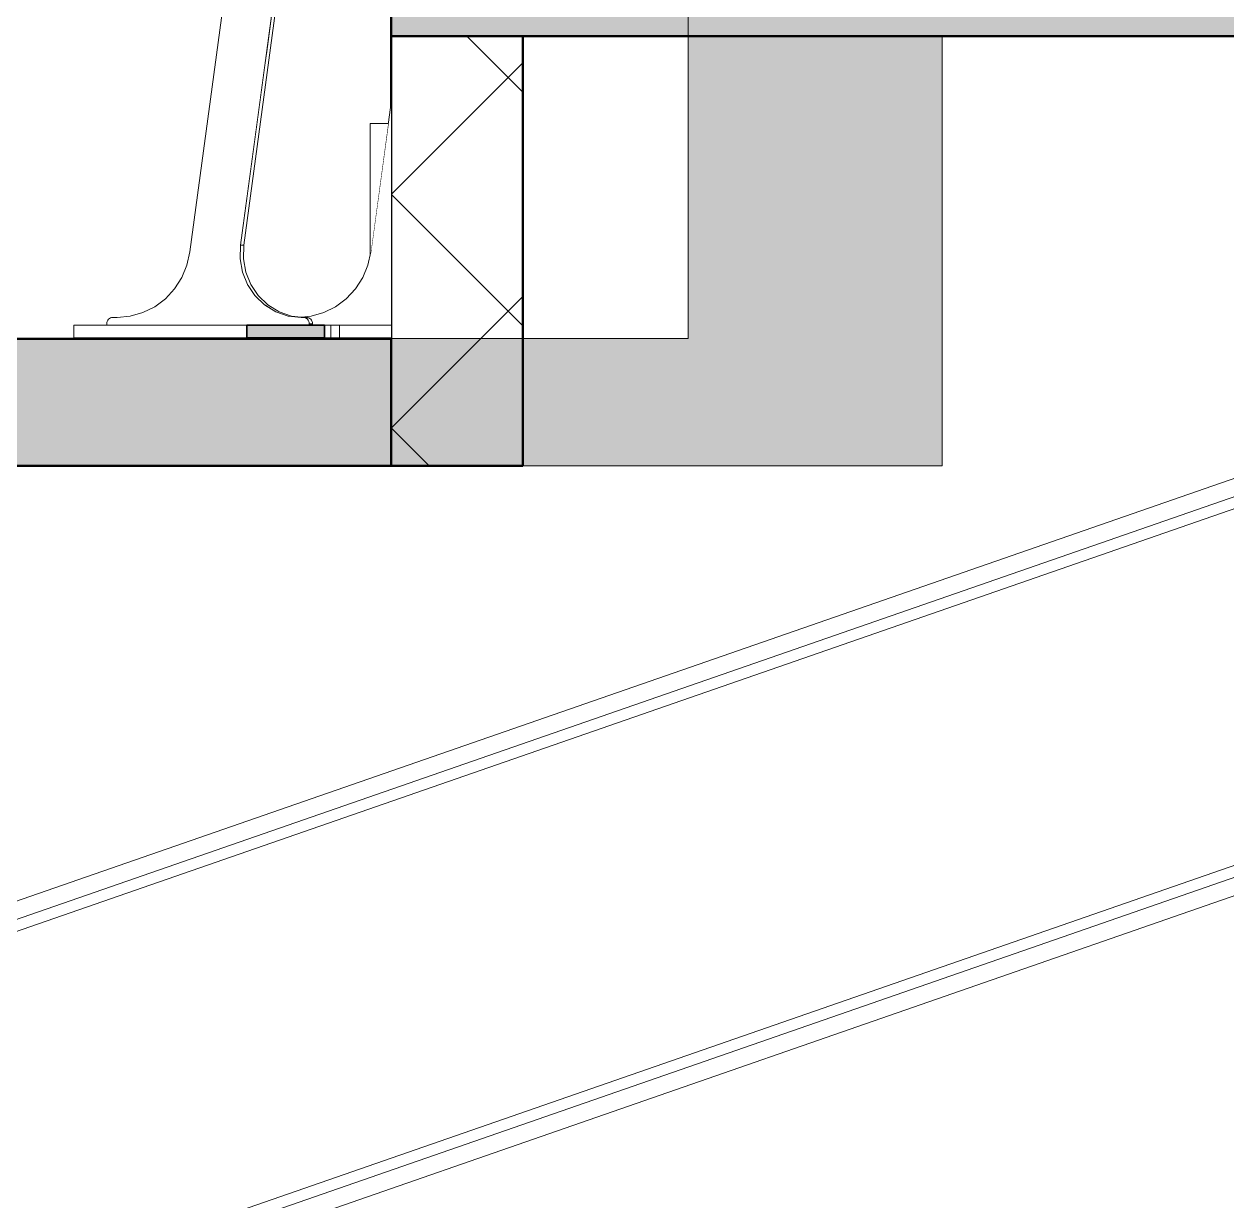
# Model space of a CAD drawing. Header units: millimetres. Extents: x -48147 to 1422273, y -494195 to 18123.
# Drawn here: x 1400727 to 1401673, y -486494 to -485568 of the extents above; entities that cross this region are included whole.
import ezdxf

# ---------------------------------------------------------------- set-up
doc = ezdxf.new("R2010")
doc.units = ezdxf.units.MM
doc.header["$MEASUREMENT"] = 0
doc.linetypes.add('Wipeout_Contour', pattern=[1000, 0, -1000])
for name, color, linetype, lineweight in [('HATCHING_Pen_No__1', 7, 'Continuous', 13), ('New_A-20-M_Floor_Slab_Pen_No__87', 8, 'Continuous', 20), ('New_A-20-M_Floor_Slab_Pen_No__89', 8, 'Continuous', 20), ('New_A-35-M_FFE_Fixed_Pen_No__1', 7, 'Continuous', 13), ('S-280-M_STRUCT_FRAME.IFC Import_Pen_No__90', 8, 'Continuous', 20)]:
    doc.layers.add(name, color=color, linetype=linetype, lineweight=lineweight)
for name, color, linetype, lineweight, true_color in [('HATCHING_Pen_No__145', 7, 'Continuous', 0, 0xa6a6a6), ('New_A-20-M_Floor_Slab_Pen_No__107', 7, 'Continuous', 15, 0xa6a6a6), ('New_A-20-M_Floor_Slab_Pen_No__27', 7, 'Continuous', 50, 0x2a2a2a), ('New_A-20-M_Floor_Slab_Pen_No__29', 7, 'Continuous', 50, 0x2a2a2a), ('New_A-20-M_Floor_Slab_Pen_No__81', 7, 'Continuous', 20, 0x6a6a6a), ('New_A-35-M_FFE_Fixed_Pen_No__104', 7, 'Continuous', 15, 0xa6a6a6), ('New_A-35-M_FFE_Fixed_Pen_No__44', 7, 'Continuous', 35, 0x444444)]:
    doc.layers.add(name, color=color, linetype=linetype, lineweight=lineweight, true_color=true_color)
for name, color, linetype in [('New_A-20-M_Floor_Slab', 7, 'Continuous'), ('New_A-25-M_Wall_Int', 7, 'Continuous'), ('New_A-35-M_FFE_Fixed', 7, 'Continuous'), ('S-280-M_STRUCT_FRAME.IFC Import', 7, 'Continuous')]:
    doc.layers.add(name, color=color, linetype=linetype)

# ---------------------------------------------------------------- blocks, each defined once
blk = doc.blocks.new('Section Elem_178_2', base_point=(1383917.51, -489195.03))
at = {"color": 254, "linetype": 'Wipeout_Contour', "lineweight": 0, "ltscale": 686134718.3128886}
blk.add_wipeout([(1398312.69, -482156.02), (1398312.69, -485602.85), (1398646.03, -485602.85), (1398646.03, -485627.85), (1398370.74, -485627.85), (1398370.74, -485628.94), (1398370.65, -485629.88), (1398370.4, -485630.79), (1398369.98, -485631.63), (1398369.42, -485632.38), (1398368.73, -485633), (1398367.94, -485633.47), (1398367.08, -485633.79), (1398366.18, -485633.93), (1398357.96, -485635.14), (1398350.07, -485637.8), (1398342.73, -485641.81), (1398336.16, -485647.06), (1398330.56, -485653.4), (1398326.09, -485660.64), (1398322.88, -485668.56), (1398321.03, -485676.94), (1398312.69, -485738.81), (1398312.69, -486491.53), (1399069.03, -486491.53), (1399069.03, -486491.28), (1399052.63, -486491.28), (1399052.63, -486490.78), (1398809.63, -486490.78), (1398809.63, -486480.78), (1398833.35, -486480.78), (1398833.35, -486479.78), (1398833.44, -486478.81), (1398833.71, -486477.87), (1398834.16, -486477), (1398834.76, -486476.25), (1398835.49, -486475.62), (1398836.33, -486475.16), (1398837.23, -486474.88), (1398838.18, -486474.78), (1398841.47, -486474.78), (1398851.79, -486473.82), (1398861.77, -486470.98), (1398871.12, -486466.33), (1398875.33, -486463.17), (1398879.81, -486460.05), (1398887.5, -486452.31), (1398893.64, -486443.37), (1398898.04, -486433.52), (1398900.55, -486423.08), (1398913.97, -486330.23), (1398913.97, -486480.78), (1398975.7, -486480.78), (1398975.7, -486479.78), (1398975.79, -486478.81), (1398976.06, -486477.87), (1398976.51, -486477), (1398977.11, -486476.25), (1398977.84, -486475.62), (1398978.68, -486475.16), (1398979.58, -486474.88), (1398980.53, -486474.78), (1398983.82, -486474.78), (1398994.14, -486473.82), (1399004.13, -486470.98), (1399013.47, -486466.33), (1399021.86, -486460.05), (1399029.04, -486452.31), (1399034.77, -486443.37), (1399038.87, -486433.52), (1399041.22, -486423.08), (1399052.63, -486338.43), (1399052.63, -486322.28), (1399054.81, -486322.28), (1399069.03, -486216.78), (1399069.03, -486171.6), (1399067.32, -486168.59), (1399063.63, -486164.29), (1399059.22, -486160.79), (1399054.25, -486158.23), (1399048.9, -486156.7), (1399039.21, -486155.06), (1399029.53, -486153.39), (1399019.85, -486151.68), (1399013.38, -486150.52), (1399013.41, -486151.17), (1399013.84, -486160.89), (1399014.34, -486170.6), (1399014.91, -486180.3), (1399015.54, -486190.01), (1399016.23, -486199.7), (1399016.99, -486209.4), (1399017.82, -486219.08), (1399018.71, -486228.77), (1399018.7, -486229.81), (1399018.49, -486230.82), (1399018.08, -486231.77), (1399017.48, -486232.61), (1399016.73, -486233.31), (1399015.86, -486233.83), (1399014.9, -486234.15), (1399013.9, -486234.26), (1398828.4, -486234.26), (1398828.41, -486185.76), (1398827.92, -486185.76), (1398827.92, -486142.42), (1398824.19, -486141.75), (1398815.14, -486137.29), (1398811.12, -486132.97), (1398810.25, -486132.37), (1398809.55, -486131.28), (1398808.19, -486129.82), (1398807.43, -486127.99), (1398804.74, -486123.83), (1398802.81, -486113.76), (1398804.74, -486103.68), (1398806.58, -486100.84), (1398806.82, -486100.06), (1398808.45, -486097.95), (1398810.25, -486095.15), (1398810.99, -486094.64), (1398813.06, -486091.94), (1398821.66, -486086.61), (1398827.92, -486085.43), (1398827.92, -486041.76), (1398828.43, -486041.76), (1398828.43, -485885.38), (1398819.96, -485809.51), (1398819.81, -485806.81), (1398820.14, -485804.13), (1398820.92, -485801.55), (1398822.13, -485799.16), (1398823.74, -485797.04), (1398825.69, -485795.24), (1398827.93, -485793.84), (1398830.36, -485792.88), (1398865.72, -485782.56), (1398868.59, -485782.03), (1398932.82, -485782.03), (1398936.03, -485773.03), (1398940.63, -485758.09), (1398944.56, -485742.96), (1398947.83, -485727.69), (1398950.42, -485712.3), (1399012.35, -485287.89), (1399012.59, -485286.94), (1399013.01, -485286.05), (1399013.61, -485285.26), (1399014.35, -485284.59), (1399015.22, -485284.08), (1399016.17, -485283.74), (1399017.18, -485283.59), (1399043.62, -485283.59), (1399043.62, -485264.85), (1399625.18, -485264.85), (1399625.18, -485289.85), (1399349.89, -485289.85), (1399349.89, -485290.94), (1399349.8, -485291.88), (1399349.54, -485292.79), (1399349.13, -485293.63), (1399348.57, -485294.37), (1399347.88, -485295), (1399347.09, -485295.47), (1399346.23, -485295.79), (1399345.33, -485295.93), (1399337.11, -485297.14), (1399329.21, -485299.8), (1399321.87, -485303.81), (1399315.31, -485309.06), (1399309.7, -485315.4), (1399305.23, -485322.64), (1399302.03, -485330.56), (1399300.18, -485338.94), (1399190.34, -486153.53), (1400042.19, -486153.53), (1400042.19, -486153.28), (1400025.79, -486153.28), (1400025.79, -486152.78), (1399786.57, -486152.78), (1399786.57, -486142.78), (1399812.49, -486142.78), (1399812.49, -486141.78), (1399812.58, -486140.81), (1399812.86, -486139.87), (1399813.3, -486139), (1399813.91, -486138.25), (1399814.64, -486137.62), (1399815.47, -486137.16), (1399816.38, -486136.88), (1399817.32, -486136.78), (1399820.61, -486136.78), (1399830.93, -486135.82), (1399840.92, -486132.98), (1399850.26, -486128.33), (1399858.65, -486122.05), (1399865.83, -486114.31), (1399871.56, -486105.37), (1399875.67, -486095.52), (1399878.01, -486085.08), (1399903.47, -485896.26), (1399790.01, -485896.26), (1399790.02, -485847.76), (1399789.49, -485847.76), (1399789.49, -485794.43), (1399789.4, -485794.37), (1399788.7, -485793.28), (1399787.34, -485791.82), (1399786.58, -485789.99), (1399783.89, -485785.83), (1399781.95, -485775.76), (1399783.89, -485765.68), (1399785.73, -485762.84), (1399785.97, -485762.06), (1399787.59, -485759.95), (1399789.4, -485757.15), (1399789.49, -485757.08), (1399789.49, -485703.76), (1399790.04, -485703.76), (1399790.04, -485547.38), (1399780.96, -485471.51), (1399780.8, -485468.81), (1399781.15, -485466.13), (1399781.99, -485463.55), (1399783.29, -485461.16), (1399785.01, -485459.04), (1399787.11, -485457.24), (1399789.5, -485455.84), (1399792.11, -485454.88), (1399830.01, -485444.56), (1399833.08, -485444.03), (1399835.05, -485444.03), (1399837.96, -485444.11), (1399840.8, -485444.8), (1399842.03, -485445.38), (1399844.87, -485444.56), (1399847.74, -485444.03), (1399905.98, -485444.03), (1399909.19, -485435.03), (1399913.79, -485420.09), (1399917.72, -485404.96), (1399920.99, -485389.69), (1399923.58, -485374.3), (1399985.51, -484949.89), (1399985.74, -484948.94), (1399986.17, -484948.05), (1399986.77, -484947.26), (1399987.51, -484946.59), (1399988.38, -484946.08), (1399989.33, -484945.74), (1399990.34, -484945.59), (1400016.78, -484945.59), (1400016.78, -484926.85), (1400604.32, -484926.85), (1400604.32, -484951.85), (1400329.03, -484951.85), (1400329.03, -484952.94), (1400328.95, -484953.88), (1400328.69, -484954.79), (1400328.27, -484955.63), (1400327.71, -484956.37), (1400327.02, -484957), (1400326.24, -484957.47), (1400325.37, -484957.79), (1400324.47, -484957.93), (1400316.25, -484959.14), (1400308.36, -484961.8), (1400301.02, -484965.81), (1400294.45, -484971.06), (1400288.85, -484977.4), (1400284.38, -484984.64), (1400281.17, -484992.56), (1400279.32, -485000.94), (1400169.48, -485815.53), (1401015.35, -485815.53), (1401015.35, -485815.28), (1400998.95, -485815.28), (1400998.95, -485814.78), (1400765.72, -485814.78), (1400765.72, -485804.78), (1400791.64, -485804.78), (1400791.64, -485803.78), (1400791.73, -485802.81), (1400792, -485801.87), (1400792.45, -485801), (1400793.05, -485800.25), (1400793.78, -485799.62), (1400794.62, -485799.16), (1400795.52, -485798.88), (1400796.47, -485798.78), (1400799.76, -485798.78), (1400810.08, -485797.82), (1400820.07, -485794.98), (1400829.41, -485790.33), (1400837.8, -485784.05), (1400844.98, -485776.31), (1400850.71, -485767.37), (1400854.81, -485757.52), (1400857.16, -485747.08), (1400882.62, -485558.26), (1400763.17, -485558.26), (1400763.18, -485509.76), (1400762.65, -485509.76), (1400762.65, -485445.84), (1400761.1, -485437.76), (1400762.65, -485429.67), (1400762.65, -485365.76), (1400763.2, -485365.76), (1400763.2, -485209.38), (1400754.12, -485133.51), (1400753.96, -485130.81), (1400754.31, -485128.13), (1400755.15, -485125.55), (1400756.45, -485123.16), (1400758.17, -485121.04), (1400760.27, -485119.24), (1400762.66, -485117.84), (1400765.27, -485116.88), (1400803.17, -485106.56), (1400806.24, -485106.03), (1400814.2, -485106.03), (1400817.11, -485106.11), (1400819.95, -485106.8), (1400821.18, -485107.38), (1400824.01, -485106.56), (1400826.88, -485106.03), (1400879.14, -485106.03), (1400882.35, -485097.03), (1400886.94, -485082.09), (1400890.88, -485066.96), (1400894.15, -485051.69), (1400896.74, -485036.3), (1400958.67, -484611.89), (1400958.9, -484610.94), (1400959.33, -484610.05), (1400959.93, -484609.26), (1400960.67, -484608.59), (1400961.54, -484608.08), (1400962.49, -484607.74), (1400963.49, -484607.59), (1400989.94, -484607.59), (1400989.94, -484588.85), (1401583.47, -484588.85), (1401583.47, -484613.85), (1401308.18, -484613.85), (1401308.18, -484614.94), (1401308.09, -484615.88), (1401307.84, -484616.79), (1401307.42, -484617.63), (1401306.86, -484618.38), (1401306.17, -484619), (1401305.38, -484619.47), (1401304.52, -484619.79), (1401303.62, -484619.93), (1401295.4, -484621.14), (1401287.5, -484623.8), (1401280.17, -484627.81), (1401273.6, -484633.06), (1401268, -484639.4), (1401263.52, -484646.64), (1401260.32, -484654.56), (1401258.47, -484662.94), (1401148.63, -485477.53), (1401988.51, -485477.53), (1401988.51, -485477.28), (1401744.99, -485477.28), (1401744.99, -485467.28), (1401770.78, -485467.28), (1401770.78, -485466.28), (1401770.87, -485465.31), (1401771.15, -485464.37), (1401771.6, -485463.5), (1401772.2, -485462.75), (1401772.93, -485462.12), (1401773.76, -485461.66), (1401774.67, -485461.38), (1401775.61, -485461.28), (1401778.9, -485461.28), (1401789.22, -485460.32), (1401799.21, -485457.48), (1401808.55, -485452.83), (1401816.94, -485446.55), (1401824.12, -485438.81), (1401829.85, -485429.87), (1401833.96, -485420.02), (1401836.3, -485409.58), (1401861.76, -485220.76), (1401736.33, -485220.76), (1401736.34, -485172.26), (1401735.81, -485172.26), (1401735.81, -485028.26), (1401736.36, -485028.26), (1401736.36, -484871.88), (1401727.28, -484796.01), (1401727.12, -484793.31), (1401727.47, -484790.63), (1401728.31, -484788.05), (1401729.61, -484785.66), (1401731.33, -484783.54), (1401733.43, -484781.74), (1401735.82, -484780.34), (1401738.43, -484779.38), (1401776.33, -484769.05), (1401779.4, -484768.53), (1401793.34, -484768.53), (1401796.26, -484768.61), (1401799.09, -484769.3), (1401800.32, -484769.88), (1401803.16, -484769.05), (1401806.03, -484768.53), (1401852.71, -484768.53), (1401855.87, -484759.62), (1401860.46, -484744.67), (1401864.38, -484729.55), (1401867.64, -484714.28), (1401870.22, -484698.88), (1401874.23, -484671.23), (1401874.25, -484671.23), (1401879.3, -484636.29), (1401879.57, -484635.32), (1401880.02, -484634.42), (1401880.65, -484633.63), (1401881.42, -484632.96), (1401882.32, -484632.46), (1401883.3, -484632.13), (1401884.33, -484632), (1402039.93, -484632), (1402040.9, -484632.06), (1402083.95, -484638.28), (1402102.05, -484638.28), (1402106.15, -484638.74), (1402110.06, -484640.08), (1402113.6, -484642.25), (1402116.63, -484645.15), (1402118.98, -484648.65), (1402120.57, -484652.59), (1402121.32, -484656.78), (1402121.18, -484661.05), (1402055.92, -485145.03), (1402222.11, -485145.03), (1402222.11, -485144.53), (1402422.11, -485144.53), (1402422.11, -485145.03), (1402672.11, -485145.03), (1402672.11, -482687.03), (1403748.83, -482687.03), (1403748.83, -481849.43), (1398312.69, -481849.43), (1398312.69, -482067.5), (1402542.21, -481857.68), (1402703.38, -481859.82), (1402707.53, -481859.91), (1402709.67, -481860.41), (1402713.34, -481934.3), (1402709.24, -481935.11), (1402699.04, -481936.19), (1402683.03, -481937.53), (1402661.71, -481939.07), (1402635.73, -481940.78), (1402605.87, -481942.59), (1402573.04, -481944.46), (1402538.24, -481946.33), (1402514, -481947.55)], dxfattribs=at).dxf.layer = 'New_A-25-M_Wall_Int'
at = {"color": 254, "linetype": 'Wipeout_Contour', "lineweight": 0, "ltscale": 42979455.47697693}
blk.add_wipeout([(1398312.69, -486929.53), (1398312.69, -487041.03), (1398465.06, -487041.03), (1398465.06, -487108.83), (1398533.85, -487084.95), (1398518.25, -487040.04), (1398517.4, -487037.58), (1398512.9, -487024.63), (1399479.93, -486688.83), (1399479.93, -486595.03), (1399750.03, -486595.03), (1402268.3, -485720.54), (1402268.3, -485613.53), (1402265.99, -485608.16), (1402260.43, -485605.93), (1402195.78, -485605.93), (1402195.78, -485577.53), (1401448.95, -485577.53), (1401448.95, -485915.53), (1401233.68, -485915.53), (1400475.79, -485915.53), (1400475.79, -486253.53), (1400260.52, -486253.53), (1399502.63, -486253.53), (1399502.63, -486591.53), (1399287.36, -486591.53), (1398529.47, -486591.53), (1398529.47, -486929.53), (1398314.2, -486929.53)], dxfattribs=at).dxf.layer = 'New_A-25-M_Wall_Int'
at = {"color": 254, "linetype": 'Wipeout_Contour', "lineweight": 0, "ltscale": 66723689.01496799}
blk.add_wipeout([(1400899.13, -485752.53), (1400900.99, -485763.02), (1400904.96, -485772.86), (1400910.86, -485781.6), (1400918.41, -485788.85), (1400927.27, -485794.28), (1400937.05, -485797.64), (1400944.91, -485798.52), (1400952.43, -485797.82), (1400962.42, -485794.98), (1400971.76, -485790.33), (1400980.15, -485784.05), (1400987.33, -485776.31), (1400993.06, -485767.37), (1400997.16, -485757.52), (1400998.95, -485749.57), (1400998.95, -485646.28), (1401013.1, -485646.28), (1401015.35, -485629.57), (1401015.35, -485483.68), (1401012.54, -485482.23), (1401007.19, -485480.7), (1400997.5, -485479.06), (1400987.82, -485477.39), (1400978.14, -485475.68), (1400971.67, -485474.52), (1400971.7, -485475.17), (1400972.13, -485484.89), (1400972.63, -485494.6), (1400973.2, -485504.3), (1400973.83, -485514.01), (1400974.52, -485523.7), (1400975.28, -485533.4), (1400976.11, -485543.08), (1400977, -485552.77), (1400977, -485553.81), (1400976.78, -485554.82), (1400976.37, -485555.77), (1400975.77, -485556.61), (1400975.02, -485557.31), (1400974.15, -485557.83), (1400973.2, -485558.15), (1400972.19, -485558.26), (1400924.22, -485558.26), (1400899.46, -485741.87)], dxfattribs=at).dxf.layer = 'New_A-25-M_Wall_Int'
blk = doc.blocks.new('Section Elem_183_2', base_point=(1383917.51, -489195.03))
at = {"color": 254, "linetype": 'Wipeout_Contour', "lineweight": 0, "ltscale": 5932592.810872864}
blk.add_wipeout([(1401448.95, -485577.53), (1401248.95, -485577.53), (1401248.95, -485915.53), (1401448.95, -485915.53)], dxfattribs=at).dxf.layer = 'New_A-20-M_Floor_Slab'
at = {"layer": 'New_A-20-M_Floor_Slab_Pen_No__87', "linetype": 'Continuous'}
for p, q in [((1401448.95, -485915.53), (1401448.95, -485577.53)), ((1401248.95, -485915.53), (1401448.95, -485915.53))]:
    blk.add_line(p, q, dxfattribs=at)
blk = doc.blocks.new('Section Elem_184_2', base_point=(1383917.51, -489195.03))
at = {"color": 254, "linetype": 'Wipeout_Contour', "lineweight": 0, "ltscale": 5931969.085425315}
blk.add_wipeout([(1401118.88, -485577.53), (1401118.88, -485915.53), (1401248.95, -485915.53), (1401248.95, -485577.53)], dxfattribs=at).dxf.layer = 'New_A-20-M_Floor_Slab'
at = {"color": 254, "linetype": 'Wipeout_Contour', "lineweight": 0, "ltscale": 5931527.667938722}
blk.add_wipeout([(1401118.88, -485915.53), (1401118.88, -485577.53), (1401015.35, -485577.53), (1401015.35, -485915.53)], dxfattribs=at).dxf.layer = 'New_A-20-M_Floor_Slab'
at = {"layer": 'New_A-20-M_Floor_Slab_Pen_No__107', "linetype": 'Continuous'}
h = blk.add_hatch(dxfattribs=at)
h.set_pattern_fill('Concrete_Block_0002', color=256, style=0, pattern_type=2)
h.set_pattern_definition([(45, (1383917.51, -489195.03), (-91.9239, 91.9239), []), (135, (1383917.51, -489195.03), (91.9239, 91.9239), [])])
h.paths.add_polyline_path([(1401118.88, -485915.53), (1401118.88, -485577.53), (1401015.35, -485577.53), (1401015.35, -485915.53)])
at = {"layer": 'New_A-20-M_Floor_Slab_Pen_No__27', "linetype": 'Continuous'}
for p, q in [((1401015.35, -485577.53), (1401015.35, -485815.53)), ((1401118.88, -485577.53), (1401118.88, -485915.53)), ((1401015.35, -485815.53), (1401015.35, -485915.53)), ((1401118.88, -485915.53), (1401015.35, -485915.53))]:
    blk.add_line(p, q, dxfattribs=at)
at = {"layer": 'New_A-20-M_Floor_Slab_Pen_No__87', "linetype": 'Continuous'}
blk.add_line((1401248.95, -485915.53), (1401118.88, -485915.53), dxfattribs=at)
blk = doc.blocks.new('Section Elem_192_2', base_point=(1383917.51, -489195.03))
at = {"color": 254, "linetype": 'Wipeout_Contour', "lineweight": 0, "ltscale": 5930930.465498497}
blk.add_wipeout([(1400898.4, -485763.02), (1400902.37, -485772.86), (1400904.96, -485772.86), (1400900.99, -485763.02)], dxfattribs=at).dxf.layer = 'New_A-35-M_FFE_Fixed'
at = {"color": 254, "linetype": 'Wipeout_Contour', "lineweight": 0, "ltscale": 5931037.926341197}
blk.add_wipeout([(1400925.78, -485794.28), (1400927.27, -485794.28), (1400918.41, -485788.85), (1400916.28, -485788.85)], dxfattribs=at).dxf.layer = 'New_A-35-M_FFE_Fixed'
at = {"color": 254, "linetype": 'Wipeout_Contour', "lineweight": 0, "ltscale": 5931248.504611842}
blk.add_wipeout([(1400967.96, -485804.78), (1400967.96, -485814.78), (1400974.69, -485814.78), (1400974.69, -485804.78)], dxfattribs=at).dxf.layer = 'New_A-35-M_FFE_Fixed'
at = {"color": 254, "linetype": 'Wipeout_Contour', "lineweight": 0, "ltscale": 5930906.126307388}
blk.add_wipeout([(1400898.4, -485763.02), (1400900.99, -485763.02), (1400899.13, -485752.53), (1400896.54, -485752.53)], dxfattribs=at).dxf.layer = 'New_A-35-M_FFE_Fixed'
at = {"color": 254, "linetype": 'Wipeout_Contour', "lineweight": 0, "ltscale": 7413742.510735105}
blk.add_wipeout([(1400908.27, -485781.6), (1400909.36, -485782.65), (1400916.28, -485788.85), (1400918.41, -485788.85), (1400910.86, -485781.6)], dxfattribs=at).dxf.layer = 'New_A-35-M_FFE_Fixed'
at = {"color": 254, "linetype": 'Wipeout_Contour', "lineweight": 0, "ltscale": 5931338.052621949}
blk.add_wipeout([(1401015.35, -485804.78), (1400974.69, -485804.78), (1400974.69, -485814.78), (1401015.35, -485814.78)], dxfattribs=at).dxf.layer = 'New_A-35-M_FFE_Fixed'
at = {"layer": 'New_A-35-M_FFE_Fixed_Pen_No__1', "linetype": 'Continuous'}
for p, q in [((1400974.69, -485814.78), (1400967.96, -485814.78)), ((1401015.35, -485814.78), (1400974.69, -485814.78))]:
    blk.add_line(p, q, dxfattribs=at)
at = {"color": 254, "linetype": 'Wipeout_Contour', "lineweight": 0, "ltscale": 34104423.9238008}
blk.add_wipeout([(1400952.43, -485797.82), (1400944.91, -485798.52), (1400947.24, -485798.78), (1400948.77, -485798.78), (1400949.72, -485798.88), (1400950.62, -485799.16), (1400951.46, -485799.62), (1400952.19, -485800.25), (1400952.79, -485801), (1400953.23, -485801.87), (1400953.51, -485802.81), (1400953.6, -485803.78), (1400953.6, -485804.78), (1401015.35, -485804.78), (1401015.35, -485629.57), (1401003.71, -485715.89), (1400999.51, -485747.08), (1400997.16, -485757.52), (1400993.06, -485767.37), (1400987.33, -485776.31), (1400980.15, -485784.05), (1400971.76, -485790.33), (1400962.42, -485794.98)], dxfattribs=at).dxf.layer = 'New_A-35-M_FFE_Fixed'
at = {"color": 254, "linetype": 'Wipeout_Contour', "lineweight": 0, "ltscale": 5930961.281110933}
blk.add_wipeout([(1400904.96, -485772.86), (1400902.37, -485772.86), (1400908.27, -485781.6), (1400910.86, -485781.6)], dxfattribs=at).dxf.layer = 'New_A-35-M_FFE_Fixed'
at = {"layer": 'New_A-35-M_FFE_Fixed_Pen_No__1', "linetype": 'Continuous'}
for p, q in [((1400999.51, -485747.08), (1401015.35, -485629.57)), ((1400997.16, -485757.52), (1400999.51, -485747.08)), ((1400993.06, -485767.37), (1400997.16, -485757.52)), ((1400987.33, -485776.31), (1400993.06, -485767.37)), ((1400980.15, -485784.05), (1400987.33, -485776.31)), ((1400971.76, -485790.33), (1400980.15, -485784.05)), ((1400962.42, -485794.98), (1400971.76, -485790.33)), ((1400965.63, -485804.78), (1400965.63, -485814.78)), ((1400974.69, -485804.78), (1400967.96, -485804.78)), ((1400974.69, -485804.78), (1400974.69, -485814.78)), ((1400974.69, -485804.78), (1401015.35, -485804.78))]:
    blk.add_line(p, q, dxfattribs=at)
at = {"color": 254, "linetype": 'Wipeout_Contour', "lineweight": 0, "ltscale": 80062103.61968963}
blk.add_wipeout([(1400791.64, -485804.78), (1400909.36, -485804.78), (1400909.36, -485782.65), (1400908.27, -485781.6), (1400902.37, -485772.86), (1400898.4, -485763.02), (1400896.54, -485752.53), (1400896.87, -485741.87), (1400909.36, -485649.24), (1400909.36, -485402.94), (1400828.11, -485419.67), (1400828.13, -485423.26), (1400828.15, -485426.88), (1400828.19, -485430.51), (1400828.23, -485434.13), (1400828.28, -485437.76), (1400828.36, -485442.44), (1400828.46, -485447.11), (1400828.57, -485451.79), (1400828.69, -485456.47), (1400828.83, -485461.15), (1400828.99, -485465.82), (1400829.16, -485470.5), (1400829.32, -485474.52), (1400835.79, -485475.68), (1400845.47, -485477.39), (1400855.15, -485479.06), (1400864.84, -485480.7), (1400870.19, -485482.23), (1400875.16, -485484.79), (1400879.57, -485488.29), (1400883.26, -485492.59), (1400886.08, -485497.54), (1400887.94, -485502.96), (1400888.77, -485508.65), (1400888.53, -485514.4), (1400857.16, -485747.08), (1400854.81, -485757.52), (1400850.71, -485767.37), (1400844.98, -485776.31), (1400837.8, -485784.05), (1400829.41, -485790.33), (1400820.07, -485794.98), (1400810.08, -485797.82), (1400799.76, -485798.78), (1400796.47, -485798.78), (1400795.52, -485798.88), (1400794.62, -485799.16), (1400793.78, -485799.62), (1400793.05, -485800.25), (1400792.45, -485801), (1400792, -485801.87), (1400791.73, -485802.81), (1400791.64, -485803.78)], dxfattribs=at).dxf.layer = 'New_A-35-M_FFE_Fixed'
at = {"color": 254, "linetype": 'Wipeout_Contour', "lineweight": 0, "ltscale": 5931167.952744639}
blk.add_wipeout([(1400951.01, -485803.78), (1400953.6, -485803.78), (1400953.51, -485802.81), (1400950.92, -485802.81)], dxfattribs=at).dxf.layer = 'New_A-35-M_FFE_Fixed'
at = {"layer": 'New_A-35-M_FFE_Fixed_Pen_No__1', "linetype": 'Continuous'}
for p, q in [((1400793.05, -485800.25), (1400793.05, -485800.25)), ((1400793.78, -485799.62), (1400793.78, -485799.62)), ((1400794.62, -485799.16), (1400794.62, -485799.16)), ((1400795.52, -485798.88), (1400795.52, -485798.88))]:
    blk.add_line(p, q, dxfattribs=at)
at = {"color": 254, "linetype": 'Wipeout_Contour', "lineweight": 0, "ltscale": 5930793.351875875}
blk.add_wipeout([(1400909.36, -485649.24), (1400896.87, -485741.87), (1400899.46, -485741.87), (1400948, -485381.9)], dxfattribs=at).dxf.layer = 'New_A-35-M_FFE_Fixed'
at = {"color": 254, "linetype": 'Wipeout_Contour', "lineweight": 0, "ltscale": 5931163.460580505}
blk.add_wipeout([(1400950.65, -485801.87), (1400953.23, -485801.87), (1400952.79, -485801), (1400950.2, -485801)], dxfattribs=at).dxf.layer = 'New_A-35-M_FFE_Fixed'
at = {"color": 254, "linetype": 'Wipeout_Contour', "lineweight": 0, "ltscale": 5930889.370783986}
blk.add_wipeout([(1400896.87, -485741.87), (1400896.54, -485752.53), (1400899.13, -485752.53), (1400899.46, -485741.87)], dxfattribs=at).dxf.layer = 'New_A-35-M_FFE_Fixed'
at = {"color": 254, "linetype": 'Wipeout_Contour', "lineweight": 0, "ltscale": 5931169.422526112}
blk.add_wipeout([(1400951.01, -485804.78), (1400953.6, -485804.78), (1400953.6, -485803.78), (1400951.01, -485803.78)], dxfattribs=at).dxf.layer = 'New_A-35-M_FFE_Fixed'
at = {"layer": 'New_A-35-M_FFE_Fixed_Pen_No__1', "linetype": 'Continuous'}
blk.add_line((1400896.87, -485741.87), (1400896.87, -485741.87), dxfattribs=at)
at = {"color": 254, "linetype": 'Wipeout_Contour', "lineweight": 0, "ltscale": 5931166.004284085}
blk.add_wipeout([(1400953.23, -485801.87), (1400950.65, -485801.87), (1400950.92, -485802.81), (1400953.51, -485802.81)], dxfattribs=at).dxf.layer = 'New_A-35-M_FFE_Fixed'
at = {"color": 254, "linetype": 'Wipeout_Contour', "lineweight": 0, "ltscale": 5931156.997572098}
blk.add_wipeout([(1400949.6, -485800.25), (1400952.19, -485800.25), (1400951.46, -485799.62), (1400948.87, -485799.62)], dxfattribs=at).dxf.layer = 'New_A-35-M_FFE_Fixed'
at = {"color": 254, "linetype": 'Wipeout_Contour', "lineweight": 0, "ltscale": 5931153.326635771}
blk.add_wipeout([(1400948.03, -485799.16), (1400948.87, -485799.62), (1400951.46, -485799.62), (1400950.62, -485799.16)], dxfattribs=at).dxf.layer = 'New_A-35-M_FFE_Fixed'
at = {"color": 254, "linetype": 'Wipeout_Contour', "lineweight": 0, "ltscale": 5931160.419386283}
blk.add_wipeout([(1400949.6, -485800.25), (1400950.2, -485801), (1400952.79, -485801), (1400952.19, -485800.25)], dxfattribs=at).dxf.layer = 'New_A-35-M_FFE_Fixed'
at = {"color": 254, "linetype": 'Wipeout_Contour', "lineweight": 0, "ltscale": 5931149.547648955}
blk.add_wipeout([(1400947.13, -485798.88), (1400948.03, -485799.16), (1400950.62, -485799.16), (1400949.72, -485798.88)], dxfattribs=at).dxf.layer = 'New_A-35-M_FFE_Fixed'
at = {"layer": 'New_A-35-M_FFE_Fixed_Pen_No__1', "linetype": 'Continuous'}
blk.add_line((1400951.01, -485803.78), (1400951.01, -485803.78), dxfattribs=at)
at = {"color": 254, "linetype": 'Wipeout_Contour', "lineweight": 0, "ltscale": 5931145.805835893}
blk.add_wipeout([(1400946.18, -485798.78), (1400947.13, -485798.88), (1400949.72, -485798.88), (1400948.77, -485798.78)], dxfattribs=at).dxf.layer = 'New_A-35-M_FFE_Fixed'
at = {"layer": 'New_A-35-M_FFE_Fixed_Pen_No__1', "linetype": 'Continuous'}
blk.add_line((1400952.43, -485797.82), (1400962.42, -485794.98), dxfattribs=at)
at = {"color": 254, "linetype": 'Wipeout_Contour', "lineweight": 0, "ltscale": 4448336.789623863}
blk.add_wipeout([(1400937.05, -485797.64), (1400936.26, -485797.64), (1400947.24, -485798.78)], dxfattribs=at).dxf.layer = 'New_A-35-M_FFE_Fixed'
at = {"layer": 'New_A-35-M_FFE_Fixed_Pen_No__1', "linetype": 'Continuous'}
for p, q in [((1400944.7, -485798.78), (1400944.7, -485798.78)), ((1400944.93, -485798.52), (1400952.43, -485797.82)), ((1400946.18, -485798.78), (1400946.18, -485798.78)), ((1400946.18, -485798.78), (1400946.18, -485798.78)), ((1400947.13, -485798.88), (1400947.13, -485798.88)), ((1400948.03, -485799.16), (1400948.03, -485799.16)), ((1400948.77, -485798.78), (1400948.77, -485798.78)), ((1400948.87, -485799.62), (1400948.87, -485799.62)), ((1400949.72, -485798.88), (1400949.72, -485798.88)), ((1400950.62, -485799.16), (1400950.62, -485799.16)), ((1400951.46, -485799.62), (1400951.46, -485799.62))]:
    blk.add_line(p, q, dxfattribs=at)
at = {"color": 254, "linetype": 'Wipeout_Contour', "lineweight": 0, "ltscale": 5931080.171446133}
blk.add_wipeout([(1400927.27, -485794.28), (1400925.78, -485794.28), (1400936.26, -485797.64), (1400937.05, -485797.64)], dxfattribs=at).dxf.layer = 'New_A-35-M_FFE_Fixed'
blk = doc.blocks.new('Section Elem_193_2', base_point=(1383917.51, -489195.03))
at = {"layer": 'New_A-35-M_FFE_Fixed_Pen_No__1', "linetype": 'Continuous'}
for p, q in [((1400854.81, -485757.52), (1400857.16, -485747.08)), ((1400896.87, -485741.87), (1400896.54, -485752.53)), ((1400899.46, -485741.87), (1400896.87, -485741.87)), ((1400899.46, -485741.87), (1400899.13, -485752.53)), ((1400850.71, -485767.37), (1400854.81, -485757.52)), ((1400896.54, -485752.53), (1400898.4, -485763.02)), ((1400899.13, -485752.53), (1400900.99, -485763.02)), ((1400844.98, -485776.31), (1400850.71, -485767.37)), ((1400898.4, -485763.02), (1400902.37, -485772.86)), ((1400900.99, -485763.02), (1400904.96, -485772.86)), ((1400837.8, -485784.05), (1400844.98, -485776.31)), ((1400829.41, -485790.33), (1400837.8, -485784.05)), ((1400810.08, -485797.82), (1400820.07, -485794.98)), ((1400820.07, -485794.98), (1400829.41, -485790.33)), ((1400793.78, -485799.62), (1400794.62, -485799.16)), ((1400794.62, -485799.16), (1400795.52, -485798.88)), ((1400795.52, -485798.88), (1400796.47, -485798.78)), ((1400796.47, -485798.78), (1400799.76, -485798.78)), ((1400799.76, -485798.78), (1400810.08, -485797.82))]:
    blk.add_line(p, q, dxfattribs=at)
at = {"color": 254, "linetype": 'Wipeout_Contour', "lineweight": 0, "ltscale": 5930499.785776122}
blk.add_wipeout([(1400909.36, -485649.24), (1400948, -485381.9), (1400997.96, -485011.39), (1400995.37, -485011.39)], dxfattribs=at).dxf.layer = 'New_A-35-M_FFE_Fixed'
at = {"color": 254, "linetype": 'Wipeout_Contour', "lineweight": 0, "ltscale": 5931033.150779217}
blk.add_wipeout([(1400916.28, -485788.85), (1400915.82, -485788.85), (1400924.68, -485794.28), (1400925.78, -485794.28)], dxfattribs=at).dxf.layer = 'New_A-35-M_FFE_Fixed'
at = {"color": 254, "linetype": 'Wipeout_Contour', "lineweight": 0, "ltscale": 5930728.69688094}
blk.add_wipeout([(1400901.85, -485804.78), (1400765.72, -485804.78), (1400765.72, -485814.78), (1400901.85, -485814.78)], dxfattribs=at).dxf.layer = 'New_A-35-M_FFE_Fixed'
at = {"color": 254, "linetype": 'Wipeout_Contour', "lineweight": 0, "ltscale": 5931117.524991958}
blk.add_wipeout([(1400934.46, -485797.64), (1400944.7, -485798.78), (1400947.24, -485798.78), (1400936.26, -485797.64)], dxfattribs=at).dxf.layer = 'New_A-35-M_FFE_Fixed'
at = {"color": 254, "linetype": 'Wipeout_Contour', "lineweight": 0, "ltscale": 5931226.412031066}
blk.add_wipeout([(1400967.96, -485814.78), (1400967.96, -485804.78), (1400963, -485804.78), (1400963, -485814.78)], dxfattribs=at).dxf.layer = 'New_A-35-M_FFE_Fixed'
at = {"layer": 'New_A-35-M_FFE_Fixed_Pen_No__1', "linetype": 'Continuous'}
for p, q in [((1400765.72, -485804.78), (1400901.85, -485804.78)), ((1400765.72, -485814.78), (1400765.72, -485804.78)), ((1400791.64, -485803.78), (1400791.73, -485802.81)), ((1400791.64, -485804.78), (1400791.64, -485803.78)), ((1400791.73, -485802.81), (1400792, -485801.87)), ((1400792, -485801.87), (1400792.45, -485801)), ((1400792.45, -485801), (1400793.05, -485800.25)), ((1400793.05, -485800.25), (1400793.78, -485799.62)), ((1400963, -485804.78), (1400967.96, -485804.78)), ((1400967.96, -485804.78), (1400967.96, -485814.78)), ((1400901.85, -485814.78), (1400765.72, -485814.78)), ((1400963, -485814.78), (1400967.96, -485814.78))]:
    blk.add_line(p, q, dxfattribs=at)
at = {"layer": 'New_A-35-M_FFE_Fixed_Pen_No__44', "linetype": 'Continuous'}
for p, q in [((1400901.85, -485804.78), (1400901.85, -485814.78)), ((1400963, -485804.78), (1400963, -485814.78)), ((1400963, -485814.78), (1400901.85, -485814.78))]:
    blk.add_line(p, q, dxfattribs=at)
at = {"color": 254, "linetype": 'Wipeout_Contour', "lineweight": 0, "ltscale": 25203996.93978074}
blk.add_wipeout([(1400828.1, -485416.01), (1400828.11, -485419.67), (1400909.36, -485402.94), (1400909.36, -485649.24), (1401000.37, -484974.28), (1401000.37, -484684.96), (1400906.26, -485382.9), (1400905.09, -485388.13), (1400903.04, -485393.05), (1400900.17, -485397.52), (1400896.58, -485401.39), (1400892.39, -485404.53), (1400887.72, -485406.85), (1400882.72, -485408.28), (1400877.56, -485408.76), (1400828.12, -485408.76), (1400828.11, -485412.38)], dxfattribs=at).dxf.layer = 'New_A-35-M_FFE_Fixed'
at = {"color": 254, "linetype": 'Wipeout_Contour', "lineweight": 0, "ltscale": 4448250.534961767}
blk.add_wipeout([(1400909.36, -485782.65), (1400915.82, -485788.85), (1400916.28, -485788.85)], dxfattribs=at).dxf.layer = 'New_A-35-M_FFE_Fixed'
at = {"color": 254, "linetype": 'Wipeout_Contour', "lineweight": 0, "ltscale": 5931075.396976032}
blk.add_wipeout([(1400925.78, -485794.28), (1400924.68, -485794.28), (1400934.46, -485797.64), (1400936.26, -485797.64)], dxfattribs=at).dxf.layer = 'New_A-35-M_FFE_Fixed'
at = {"layer": 'New_A-35-M_FFE_Fixed_Pen_No__1', "linetype": 'Continuous'}
for p, q in [((1400995.37, -485011.39), (1400896.87, -485741.87)), ((1400997.96, -485011.39), (1400899.46, -485741.87)), ((1400857.16, -485747.08), (1400888.53, -485514.4))]:
    blk.add_line(p, q, dxfattribs=at)
at = {"color": 254, "linetype": 'Wipeout_Contour', "lineweight": 0, "ltscale": 25207228.35396084}
blk.add_wipeout([(1400909.36, -485804.78), (1400934.96, -485804.78), (1400951.01, -485804.78), (1400951.01, -485803.78), (1400950.92, -485802.81), (1400950.65, -485801.87), (1400950.2, -485801), (1400949.6, -485800.25), (1400948.87, -485799.62), (1400948.03, -485799.16), (1400947.13, -485798.88), (1400946.18, -485798.78), (1400944.7, -485798.78), (1400934.46, -485797.64), (1400924.68, -485794.28), (1400915.82, -485788.85), (1400909.36, -485782.65)], dxfattribs=at).dxf.layer = 'New_A-35-M_FFE_Fixed'
at = {"layer": 'New_A-35-M_FFE_Fixed_Pen_No__104', "linetype": 'Continuous'}
blk.add_hatch(color=256, dxfattribs=at).paths.add_polyline_path([(1400901.85, -485804.78), (1400901.85, -485814.78), (1400963, -485814.78), (1400963, -485804.78)])
at = {"layer": 'New_A-35-M_FFE_Fixed_Pen_No__1', "linetype": 'Continuous'}
for p, q in [((1400902.37, -485772.86), (1400908.27, -485781.6)), ((1400904.96, -485772.86), (1400910.86, -485781.6)), ((1400908.27, -485781.6), (1400915.82, -485788.85)), ((1400910.86, -485781.6), (1400918.41, -485788.85)), ((1400915.82, -485788.85), (1400924.68, -485794.28)), ((1400918.41, -485788.85), (1400927.27, -485794.28)), ((1400924.68, -485794.28), (1400934.46, -485797.64)), ((1400927.27, -485794.28), (1400937.05, -485797.64)), ((1400934.46, -485797.64), (1400944.7, -485798.78)), ((1400937.05, -485797.64), (1400947.29, -485798.78)), ((1400944.7, -485798.78), (1400946.18, -485798.78)), ((1400948.77, -485798.78), (1400946.18, -485798.78)), ((1400946.18, -485798.78), (1400947.13, -485798.88)), ((1400947.13, -485798.88), (1400948.03, -485799.16)), ((1400948.03, -485799.16), (1400948.87, -485799.62)), ((1400948.77, -485798.78), (1400949.72, -485798.88)), ((1400948.87, -485799.62), (1400949.6, -485800.25)), ((1400949.6, -485800.25), (1400950.2, -485801)), ((1400949.72, -485798.88), (1400950.62, -485799.16)), ((1400950.2, -485801), (1400950.65, -485801.87)), ((1400950.62, -485799.16), (1400951.46, -485799.62)), ((1400950.65, -485801.87), (1400950.92, -485802.81)), ((1400950.92, -485802.81), (1400951.01, -485803.78)), ((1400953.6, -485803.78), (1400951.01, -485803.78)), ((1400951.01, -485803.78), (1400951.01, -485804.78)), ((1400951.46, -485799.62), (1400952.19, -485800.25)), ((1400952.19, -485800.25), (1400952.79, -485801)), ((1400952.79, -485801), (1400953.23, -485801.87)), ((1400953.23, -485801.87), (1400953.51, -485802.81)), ((1400953.51, -485802.81), (1400953.6, -485803.78)), ((1400953.6, -485803.78), (1400953.6, -485804.78))]:
    blk.add_line(p, q, dxfattribs=at)
at = {"layer": 'New_A-35-M_FFE_Fixed_Pen_No__44', "linetype": 'Continuous'}
blk.add_line((1400963, -485804.78), (1400901.85, -485804.78), dxfattribs=at)
blk = doc.blocks.new('Section Elem_235_2', base_point=(1383917.51, -489195.03))
at = {"color": 254, "linetype": 'Wipeout_Contour', "lineweight": 0, "ltscale": 7414032.47945281}
blk.add_wipeout([(1400998.95, -485749.57), (1400999.51, -485747.08), (1401003.71, -485715.89), (1401013.1, -485646.28), (1400998.95, -485646.28)], dxfattribs=at).dxf.layer = 'New_A-20-M_Floor_Slab'
at = {"color": 254, "linetype": 'Wipeout_Contour', "lineweight": 0, "ltscale": 5931390.767164749}
blk.add_wipeout([(1400998.95, -485815.28), (1401015.35, -485815.28), (1401015.35, -485814.78), (1400998.95, -485814.78)], dxfattribs=at).dxf.layer = 'New_A-20-M_Floor_Slab'
at = {"layer": 'New_A-20-M_Floor_Slab_Pen_No__89', "linetype": 'Continuous'}
for p, q in [((1401013.1, -485646.28), (1400998.95, -485646.28)), ((1400998.95, -485646.28), (1400998.95, -485749.57)), ((1400998.95, -485814.78), (1400998.95, -485815.28)), ((1401015.35, -485815.28), (1400998.95, -485815.28))]:
    blk.add_line(p, q, dxfattribs=at)
blk = doc.blocks.new('Section Elem_322_2', base_point=(1383917.51, -489195.03))
at = {"layer": 'New_A-20-M_Floor_Slab_Pen_No__81', "linetype": 'Continuous', "lineweight": 0, "true_color": 0x353535}
blk.add_hatch(color=250, dxfattribs=at).paths.add_polyline_path([(1401015.35, -485915.53), (1401015.35, -485815.53), (1400042.19, -485815.53), (1400042.19, -485915.53)])
at = {"layer": 'New_A-20-M_Floor_Slab_Pen_No__29', "linetype": 'Continuous'}
for p, q in [((1401015.35, -485815.53), (1400042.19, -485815.53)), ((1401015.35, -485915.53), (1400145.72, -485915.53))]:
    blk.add_line(p, q, dxfattribs=at)
blk = doc.blocks.new('Section Elem_323_2', base_point=(1383917.51, -489195.03))
at = {"layer": 'New_A-20-M_Floor_Slab_Pen_No__81', "linetype": 'Continuous', "lineweight": 0, "true_color": 0x353535}
blk.add_hatch(color=250, dxfattribs=at).paths.add_polyline_path([(1402195.57, -485577.53), (1402195.57, -485477.53), (1401015.35, -485477.53), (1401015.35, -485577.53)])
at = {"layer": 'New_A-20-M_Floor_Slab_Pen_No__29', "linetype": 'Continuous'}
for p, q in [((1401015.35, -485477.53), (1401015.35, -485577.53)), ((1401118.88, -485577.53), (1401015.35, -485577.53)), ((1402195.57, -485577.53), (1401118.88, -485577.53))]:
    blk.add_line(p, q, dxfattribs=at)
blk = doc.blocks.new('Section Elem_594_2', base_point=(1383917.51, -489195.03))
at = {"color": 254, "linetype": 'Wipeout_Contour', "lineweight": 0, "ltscale": 48932714.69355424}
blk.add_wipeout([(1398520.32, -487045.98), (1398607.31, -487296.51), (1399324.93, -487047.31), (1399324.93, -486995.03), (1399453.62, -486995.03), (1399453.62, -486786.23), (1399451.37, -486780.86), (1399445.92, -486778.63), (1399382.63, -486778.63), (1399382.63, -486770.03), (1399541.08, -486770.03), (1399615.48, -486770.03), (1399656.29, -486770.03), (1399656.29, -486778.63), (1399594.42, -486778.63), (1399588.97, -486780.86), (1399586.71, -486786.23), (1399586.71, -486956.4), (1402652.12, -485891.92), (1402652.12, -485726.51), (1402616.38, -485623.59), (1402443.6, -485683.59), (1402443.6, -485832.53), (1402445.75, -485837.91), (1402450.94, -485840.13), (1402511.26, -485840.13), (1402511.26, -485851.03), (1402195.78, -485851.03), (1402195.78, -485840.13), (1402260.43, -485840.13), (1402265.99, -485837.91), (1402268.3, -485832.53), (1402268.3, -485744.47)], dxfattribs=at).dxf.layer = 'S-280-M_STRUCT_FRAME.IFC Import'
at = {"color": 254, "linetype": 'Wipeout_Contour', "lineweight": 0, "ltscale": 5929831.743790997}
blk.add_wipeout([(1402268.3, -485737.8), (1398518.25, -487040.04), (1398520.32, -487045.98), (1402268.3, -485744.47)], dxfattribs=at).dxf.layer = 'S-280-M_STRUCT_FRAME.IFC Import'
at = {"color": 254, "linetype": 'Wipeout_Contour', "lineweight": 0, "ltscale": 5929823.137879008}
blk.add_wipeout([(1402268.3, -485735.04), (1398517.4, -487037.58), (1398518.25, -487040.04), (1402268.3, -485737.8)], dxfattribs=at).dxf.layer = 'S-280-M_STRUCT_FRAME.IFC Import'
at = {"color": 254, "linetype": 'Wipeout_Contour', "lineweight": 0, "ltscale": 5929807.366911412}
blk.add_wipeout([(1402268.3, -485720.54), (1398512.9, -487024.63), (1398517.4, -487037.58), (1402268.3, -485735.04)], dxfattribs=at).dxf.layer = 'S-280-M_STRUCT_FRAME.IFC Import'
at = {"color": 254, "linetype": 'Wipeout_Contour', "lineweight": 0, "ltscale": 5932619.060225428}
blk.add_wipeout([(1399586.71, -486956.4), (1399586.27, -486963.22), (1402652.12, -485898.58), (1402652.12, -485891.92)], dxfattribs=at).dxf.layer = 'S-280-M_STRUCT_FRAME.IFC Import'
at = {"color": 254, "linetype": 'Wipeout_Contour', "lineweight": 0, "ltscale": 5932623.989223639}
blk.add_wipeout([(1399586.27, -486963.22), (1399585.21, -486966.35), (1402652.12, -485901.34), (1402652.12, -485898.58)], dxfattribs=at).dxf.layer = 'S-280-M_STRUCT_FRAME.IFC Import'
at = {"color": 254, "linetype": 'Wipeout_Contour', "lineweight": 0, "ltscale": 7417070.440144562}
blk.add_wipeout([(1402652.12, -485901.34), (1399573.26, -486970.5), (1399573.26, -486985), (1402682.09, -485905.43), (1402652.12, -485905.43)], dxfattribs=at).dxf.layer = 'S-280-M_STRUCT_FRAME.IFC Import'
at = {"layer": 'S-280-M_STRUCT_FRAME.IFC Import_Pen_No__90', "linetype": 'Continuous'}
for p, q in [((1398512.9, -487024.63), (1402268.3, -485720.54)), ((1398517.4, -487037.58), (1402268.3, -485735.04)), ((1398520.32, -487045.98), (1402268.3, -485744.47)), ((1399586.71, -486956.4), (1402652.12, -485891.92)), ((1399573.26, -486970.5), (1402652.12, -485901.34)), ((1399573.26, -486985), (1402682.09, -485905.43))]:
    blk.add_line(p, q, dxfattribs=at)

msp = doc.modelspace()

# ---------------------------------------------------------------- block references
at = {"layer": 'New_A-25-M_Wall_Int'}
msp.add_blockref('Section Elem_178_2', (1383917.51, -489195.03), dxfattribs=at)

# ---------------------------------------------------------------- next in the draw order: block references
at = {"layer": 'New_A-20-M_Floor_Slab'}
msp.add_blockref('Section Elem_183_2', (1383917.51, -489195.03), dxfattribs=at)

# ---------------------------------------------------------------- next in the draw order: block references
msp.add_blockref('Section Elem_184_2', (1383917.51, -489195.03), dxfattribs=at)

# ---------------------------------------------------------------- next in the draw order: block references
at = {"layer": 'New_A-35-M_FFE_Fixed'}
msp.add_blockref('Section Elem_192_2', (1383917.51, -489195.03), dxfattribs=at)

# ---------------------------------------------------------------- next in the draw order: block references
msp.add_blockref('Section Elem_193_2', (1383917.51, -489195.03), dxfattribs=at)

# ---------------------------------------------------------------- next in the draw order: block references
at = {"layer": 'New_A-20-M_Floor_Slab'}
for name in ['Section Elem_323_2', 'Section Elem_235_2']:
    msp.add_blockref(name, (1383917.51, -489195.03), dxfattribs=at)

# ---------------------------------------------------------------- next in the draw order: hatches: boundary and pattern name
at = {"layer": 'HATCHING_Pen_No__145', "linetype": 'Continuous'}
msp.add_hatch(color=256, dxfattribs=at).paths.add_polyline_path([(1402222.11, -485145.53), (1402422.11, -485145.53), (1402422.11, -485577.53), (1401248.95, -485577.53), (1401248.95, -485477.29), (1402222.11, -485477.28)])

# ---------------------------------------------------------------- next in the draw order: linework, layer by layer
at = {"layer": 'HATCHING_Pen_No__1', "linetype": 'Continuous', "flags": 128}
msp.add_lwpolyline([(1402222.11, -485145.53), (1402422.11, -485145.53), (1402422.11, -485577.53), (1401248.95, -485577.53), (1401248.95, -485477.29), (1402222.11, -485477.28)], close=True, dxfattribs=at)

# ---------------------------------------------------------------- next in the draw order: block references
at = {"layer": 'New_A-20-M_Floor_Slab'}
msp.add_blockref('Section Elem_322_2', (1383917.51, -489195.03), dxfattribs=at)

# ---------------------------------------------------------------- next in the draw order: block references
at = {"layer": 'S-280-M_STRUCT_FRAME.IFC Import'}
msp.add_blockref('Section Elem_594_2', (1383917.51, -489195.03), dxfattribs=at)

# ---------------------------------------------------------------- next in the draw order: hatches: boundary and pattern name
at = {"layer": 'HATCHING_Pen_No__145', "linetype": 'Continuous'}
msp.add_hatch(color=256, dxfattribs=at).paths.add_polyline_path([(1401248.95, -485577.53), (1401448.95, -485577.53), (1401448.95, -485915.53), (1400275.79, -485915.53), (1400275.79, -485815.29), (1401248.95, -485815.28)])

# ---------------------------------------------------------------- next in the draw order: linework, layer by layer
at = {"layer": 'HATCHING_Pen_No__1', "linetype": 'Continuous', "flags": 128}
msp.add_lwpolyline([(1401248.95, -485577.53), (1401448.95, -485577.53), (1401448.95, -485915.53), (1400275.79, -485915.53), (1400275.79, -485815.29), (1401248.95, -485815.28)], close=True, dxfattribs=at)

doc.saveas('drawing.dxf')
